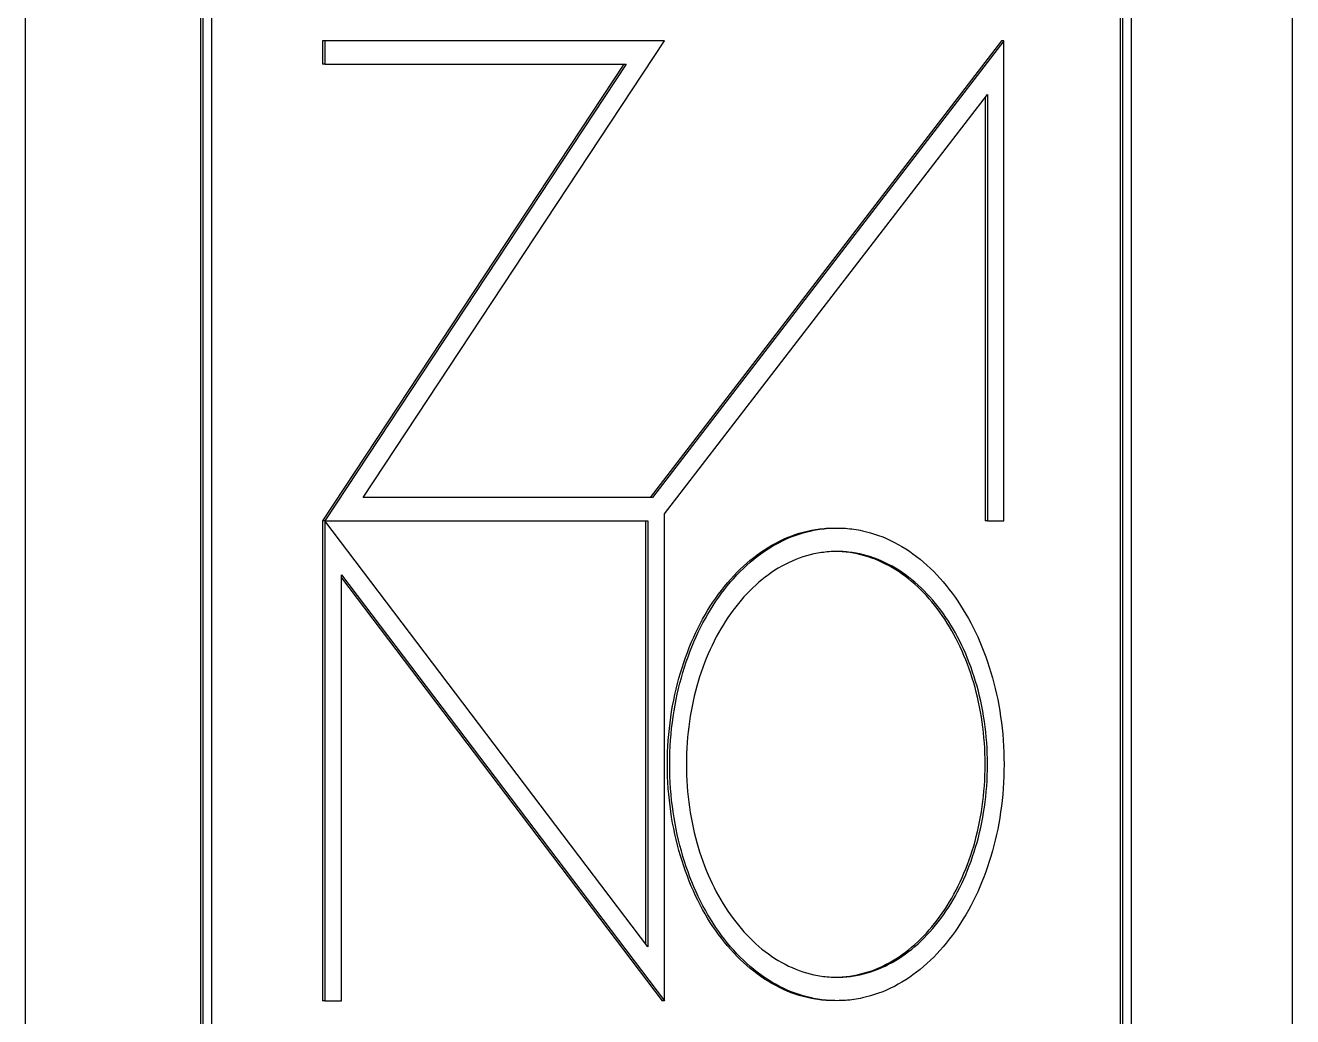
# Model space of a CAD drawing. Header units: millimetres. Extents: x -1421 to 3505, y -683 to 2759.
# Drawn here: x 2022.8 to 2055.63, y 2346.87 to 2372.55 of the extents above; entities that cross this region are included whole.
import ezdxf

# ---------------------------------------------------------------- set-up
doc = ezdxf.new("R2010")
doc.units = ezdxf.units.MM
doc.header["$MEASUREMENT"] = 0
doc.layers.add('Domyślny', color=7, linetype='Continuous', true_color=0x000000)
doc.layers.add('Utwórz2D linie widoczne', color=7, linetype='Continuous', true_color=0x000000)

msp = doc.modelspace()

# ---------------------------------------------------------------- linework, layer by layer
at = {"layer": 'Domyślny'}
msp.add_line((2022.798, 1428.6), (2022.798, 2390), dxfattribs=at)
at = {"layer": 'Utwórz2D linie widoczne'}
for p, q in [((2055.626, 2335.8), (2055.626, 2390)), ((2027.342, 2342.7), (2027.342, 2376.7)), ((2027.402, 2342.7), (2027.402, 2376.7)), ((2051.443, 2376.7), (2051.443, 2342.7)), ((2027.616, 2376.396), (2027.616, 2343.003)), ((2051.169, 2343.003), (2051.169, 2376.396)), ((2051.229, 2343.003), (2051.229, 2376.396)), ((2030.556, 2372.15), (2030.496, 2372.15)), ((2030.496, 2372.15), (2030.496, 2371.542)), ((2039.353, 2372.15), (2030.556, 2372.15)), ((2030.556, 2372.15), (2030.556, 2371.542)), ((2031.546, 2360.32), (2039.353, 2372.15)), ((2048.086, 2372.15), (2038.987, 2360.32)), ((2048.146, 2372.15), (2039.047, 2360.32)), ((2048.146, 2372.15), (2048.086, 2372.15)), ((2048.146, 2359.713), (2048.146, 2372.15)), ((2030.556, 2371.542), (2030.496, 2371.542)), ((2038.298, 2371.542), (2030.496, 2359.715)), ((2030.556, 2371.542), (2038.358, 2371.542)), ((2038.358, 2371.542), (2030.556, 2359.715)), ((2039.351, 2359.892), (2047.72, 2370.758)), ((2047.66, 2370.68), (2047.66, 2359.713)), ((2047.72, 2370.758), (2047.72, 2359.713)), ((2039.047, 2360.32), (2031.546, 2360.32)), ((2030.556, 2359.715), (2030.496, 2359.715)), ((2030.496, 2359.715), (2030.496, 2347.28)), ((2030.556, 2359.715), (2038.924, 2359.715)), ((2038.924, 2348.673), (2030.556, 2359.715)), ((2030.556, 2359.715), (2030.556, 2347.28)), ((2038.864, 2359.715), (2038.864, 2348.753)), ((2038.924, 2359.715), (2038.924, 2348.673)), ((2039.351, 2347.28), (2039.351, 2359.892)), ((2047.72, 2359.713), (2047.66, 2359.713)), ((2047.72, 2359.713), (2048.146, 2359.713)), ((2042.738, 2359.335), (2042.842, 2359.371)), ((2042.741, 2359.357), (2042.845, 2359.391)), ((2042.842, 2359.371), (2042.948, 2359.404)), ((2042.845, 2359.391), (2042.95, 2359.421)), ((2042.948, 2359.404), (2043.054, 2359.432)), ((2042.95, 2359.421), (2043.056, 2359.448)), ((2043.054, 2359.432), (2043.161, 2359.458)), ((2043.056, 2359.448), (2043.163, 2359.47)), ((2043.161, 2359.458), (2043.215, 2359.469)), ((2043.163, 2359.47), (2043.27, 2359.489)), ((2043.215, 2359.469), (2043.269, 2359.479)), ((2043.269, 2359.479), (2043.323, 2359.488)), ((2043.27, 2359.489), (2043.324, 2359.497)), ((2043.323, 2359.488), (2043.377, 2359.496)), ((2043.324, 2359.497), (2043.379, 2359.505)), ((2043.377, 2359.496), (2043.432, 2359.504)), ((2043.379, 2359.505), (2043.433, 2359.511)), ((2043.432, 2359.504), (2043.487, 2359.51)), ((2043.433, 2359.511), (2043.488, 2359.516)), ((2043.487, 2359.51), (2043.542, 2359.516)), ((2043.488, 2359.516), (2043.543, 2359.521)), ((2043.542, 2359.516), (2043.597, 2359.52)), ((2043.543, 2359.521), (2043.598, 2359.524)), ((2043.597, 2359.52), (2043.653, 2359.524)), ((2043.598, 2359.524), (2043.653, 2359.526)), ((2043.653, 2359.526), (2043.708, 2359.528)), ((2043.653, 2359.524), (2043.708, 2359.526)), ((2043.708, 2359.526), (2043.764, 2359.528)), ((2043.764, 2359.528), (2043.82, 2359.528)), ((2043.82, 2359.528), (2043.876, 2359.528)), ((2043.876, 2359.528), (2043.932, 2359.526)), ((2043.932, 2359.526), (2043.988, 2359.524)), ((2043.988, 2359.524), (2044.043, 2359.52)), ((2044.043, 2359.52), (2044.098, 2359.516)), ((2044.098, 2359.516), (2044.153, 2359.51)), ((2044.153, 2359.51), (2044.208, 2359.504)), ((2044.208, 2359.504), (2044.263, 2359.496)), ((2044.263, 2359.496), (2044.317, 2359.488)), ((2044.317, 2359.488), (2044.372, 2359.479)), ((2044.372, 2359.479), (2044.426, 2359.469)), ((2044.426, 2359.469), (2044.48, 2359.458)), ((2044.48, 2359.458), (2044.587, 2359.432)), ((2044.587, 2359.432), (2044.693, 2359.404)), ((2044.693, 2359.404), (2044.798, 2359.371)), ((2044.798, 2359.371), (2044.902, 2359.335)), ((2042.038, 2358.987), (2042.135, 2359.047)), ((2042.041, 2359.027), (2042.138, 2359.084)), ((2042.135, 2359.047), (2042.233, 2359.103)), ((2042.138, 2359.084), (2042.235, 2359.138)), ((2042.233, 2359.103), (2042.331, 2359.157)), ((2042.235, 2359.138), (2042.334, 2359.188)), ((2042.331, 2359.157), (2042.431, 2359.206)), ((2042.334, 2359.188), (2042.434, 2359.236)), ((2042.431, 2359.206), (2042.533, 2359.253)), ((2042.434, 2359.236), (2042.535, 2359.28)), ((2042.533, 2359.253), (2042.635, 2359.296)), ((2042.535, 2359.28), (2042.638, 2359.32)), ((2042.635, 2359.296), (2042.738, 2359.335)), ((2042.638, 2359.32), (2042.741, 2359.357)), ((2044.902, 2359.335), (2045.006, 2359.296)), ((2045.006, 2359.296), (2045.108, 2359.253)), ((2045.108, 2359.253), (2045.209, 2359.206)), ((2045.209, 2359.206), (2045.309, 2359.157)), ((2045.309, 2359.157), (2045.408, 2359.103)), ((2045.408, 2359.103), (2045.506, 2359.047)), ((2045.506, 2359.047), (2045.602, 2358.987)), ((2041.575, 2358.642), (2041.665, 2358.717)), ((2041.577, 2358.694), (2041.667, 2358.767)), ((2041.665, 2358.717), (2041.756, 2358.789)), ((2041.667, 2358.767), (2041.759, 2358.836)), ((2041.756, 2358.789), (2041.849, 2358.858)), ((2041.759, 2358.836), (2041.852, 2358.903)), ((2041.849, 2358.858), (2041.943, 2358.924)), ((2041.852, 2358.903), (2041.946, 2358.966)), ((2041.943, 2358.924), (2042.038, 2358.987)), ((2041.946, 2358.966), (2042.041, 2359.027)), ((2042.753, 2358.711), (2042.661, 2358.672)), ((2042.846, 2358.746), (2042.753, 2358.711)), ((2042.94, 2358.779), (2042.846, 2358.746)), ((2043.034, 2358.808), (2042.94, 2358.779)), ((2043.13, 2358.834), (2043.034, 2358.808)), ((2043.227, 2358.857), (2043.13, 2358.834)), ((2043.275, 2358.867), (2043.227, 2358.857)), ((2043.324, 2358.876), (2043.275, 2358.867)), ((2043.373, 2358.884), (2043.324, 2358.876)), ((2043.422, 2358.892), (2043.373, 2358.884)), ((2043.471, 2358.898), (2043.422, 2358.892)), ((2043.52, 2358.904), (2043.471, 2358.898)), ((2043.57, 2358.909), (2043.52, 2358.904)), ((2043.62, 2358.913), (2043.57, 2358.909)), ((2043.67, 2358.916), (2043.62, 2358.913)), ((2043.72, 2358.918), (2043.67, 2358.916)), ((2043.77, 2358.92), (2043.72, 2358.918)), ((2043.821, 2358.92), (2043.77, 2358.92)), ((2043.871, 2358.92), (2043.821, 2358.92)), ((2043.91, 2358.916), (2043.861, 2358.918)), ((2043.921, 2358.918), (2043.871, 2358.92)), ((2043.96, 2358.913), (2043.91, 2358.916)), ((2043.971, 2358.916), (2043.921, 2358.918)), ((2044.009, 2358.909), (2043.96, 2358.913)), ((2044.021, 2358.913), (2043.971, 2358.916)), ((2044.057, 2358.904), (2044.009, 2358.909)), ((2044.071, 2358.909), (2044.021, 2358.913)), ((2044.155, 2358.892), (2044.057, 2358.904)), ((2044.121, 2358.904), (2044.071, 2358.909)), ((2044.17, 2358.898), (2044.121, 2358.904)), ((2044.251, 2358.877), (2044.155, 2358.892)), ((2044.219, 2358.892), (2044.17, 2358.898)), ((2044.268, 2358.884), (2044.219, 2358.892)), ((2044.347, 2358.858), (2044.251, 2358.877)), ((2044.317, 2358.876), (2044.268, 2358.884)), ((2044.366, 2358.867), (2044.317, 2358.876)), ((2044.442, 2358.836), (2044.347, 2358.858)), ((2044.414, 2358.857), (2044.366, 2358.867)), ((2044.511, 2358.834), (2044.414, 2358.857)), ((2044.536, 2358.811), (2044.442, 2358.836)), ((2044.607, 2358.808), (2044.511, 2358.834)), ((2044.629, 2358.783), (2044.536, 2358.811)), ((2044.701, 2358.779), (2044.607, 2358.808)), ((2044.722, 2358.751), (2044.629, 2358.783)), ((2044.795, 2358.746), (2044.701, 2358.779)), ((2044.814, 2358.717), (2044.722, 2358.751)), ((2044.888, 2358.711), (2044.795, 2358.746)), ((2044.904, 2358.679), (2044.814, 2358.717)), ((2044.98, 2358.672), (2044.888, 2358.711)), ((2045.602, 2358.987), (2045.697, 2358.924)), ((2045.697, 2358.924), (2045.791, 2358.858)), ((2045.791, 2358.858), (2045.884, 2358.789)), ((2045.884, 2358.789), (2045.975, 2358.717)), ((2045.975, 2358.717), (2046.065, 2358.642)), ((2041.147, 2358.287), (2041.23, 2358.374)), ((2041.23, 2358.374), (2041.314, 2358.458)), ((2041.23, 2358.312), (2041.314, 2358.398)), ((2041.314, 2358.458), (2041.4, 2358.54)), ((2041.314, 2358.398), (2041.399, 2358.482)), ((2041.399, 2358.482), (2041.486, 2358.564)), ((2041.4, 2358.54), (2041.488, 2358.618)), ((2041.486, 2358.564), (2041.575, 2358.642)), ((2041.488, 2358.618), (2041.577, 2358.694)), ((2042.13, 2358.376), (2042.045, 2358.317)), ((2042.215, 2358.433), (2042.13, 2358.376)), ((2042.302, 2358.487), (2042.215, 2358.433)), ((2042.39, 2358.538), (2042.302, 2358.487)), ((2042.48, 2358.585), (2042.39, 2358.538)), ((2042.57, 2358.63), (2042.48, 2358.585)), ((2042.661, 2358.672), (2042.57, 2358.63)), ((2044.994, 2358.638), (2044.904, 2358.679)), ((2045.071, 2358.63), (2044.98, 2358.672)), ((2045.083, 2358.595), (2044.994, 2358.638)), ((2045.161, 2358.585), (2045.071, 2358.63)), ((2045.171, 2358.548), (2045.083, 2358.595)), ((2045.251, 2358.538), (2045.161, 2358.585)), ((2045.258, 2358.499), (2045.171, 2358.548)), ((2045.339, 2358.487), (2045.251, 2358.538)), ((2045.344, 2358.447), (2045.258, 2358.499)), ((2045.426, 2358.433), (2045.339, 2358.487)), ((2045.429, 2358.392), (2045.344, 2358.447)), ((2045.511, 2358.376), (2045.426, 2358.433)), ((2045.512, 2358.334), (2045.429, 2358.392)), ((2045.596, 2358.317), (2045.511, 2358.376)), ((2046.065, 2358.642), (2046.154, 2358.564)), ((2046.154, 2358.564), (2046.241, 2358.482)), ((2046.241, 2358.482), (2046.327, 2358.398)), ((2046.327, 2358.398), (2046.411, 2358.312)), ((2030.986, 2347.28), (2030.986, 2358.317)), ((2030.986, 2358.317), (2039.351, 2347.28)), ((2030.986, 2358.238), (2039.291, 2347.28)), ((2040.907, 2358.011), (2040.985, 2358.106)), ((2040.985, 2358.106), (2041.065, 2358.198)), ((2040.987, 2358.035), (2041.066, 2358.13)), ((2041.065, 2358.198), (2041.147, 2358.287)), ((2041.066, 2358.13), (2041.147, 2358.222)), ((2041.147, 2358.222), (2041.23, 2358.312)), ((2041.718, 2358.051), (2041.64, 2357.978)), ((2041.798, 2358.122), (2041.718, 2358.051)), ((2041.879, 2358.189), (2041.798, 2358.122)), ((2041.961, 2358.254), (2041.879, 2358.189)), ((2042.045, 2358.317), (2041.961, 2358.254)), ((2045.595, 2358.273), (2045.512, 2358.334)), ((2045.676, 2358.21), (2045.595, 2358.273)), ((2045.679, 2358.254), (2045.596, 2358.317)), ((2045.756, 2358.144), (2045.676, 2358.21)), ((2045.762, 2358.189), (2045.679, 2358.254)), ((2045.835, 2358.076), (2045.756, 2358.144)), ((2045.843, 2358.122), (2045.762, 2358.189)), ((2045.913, 2358.005), (2045.835, 2358.076)), ((2045.923, 2358.051), (2045.843, 2358.122)), ((2046.001, 2357.978), (2045.923, 2358.051)), ((2046.411, 2358.312), (2046.493, 2358.222)), ((2046.493, 2358.222), (2046.574, 2358.13)), ((2046.574, 2358.13), (2046.654, 2358.035)), ((2040.682, 2357.711), (2040.755, 2357.813)), ((2040.686, 2357.63), (2040.759, 2357.735)), ((2040.755, 2357.813), (2040.83, 2357.913)), ((2040.759, 2357.735), (2040.833, 2357.837)), ((2040.83, 2357.913), (2040.907, 2358.011)), ((2040.833, 2357.837), (2040.909, 2357.938)), ((2040.909, 2357.938), (2040.987, 2358.035)), ((2041.413, 2357.744), (2041.34, 2357.661)), ((2041.487, 2357.824), (2041.413, 2357.744)), ((2041.563, 2357.903), (2041.487, 2357.824)), ((2041.64, 2357.978), (2041.563, 2357.903)), ((2045.989, 2357.931), (2045.913, 2358.005)), ((2046.064, 2357.855), (2045.989, 2357.931)), ((2046.078, 2357.903), (2046.001, 2357.978)), ((2046.138, 2357.777), (2046.064, 2357.855)), ((2046.154, 2357.824), (2046.078, 2357.903)), ((2046.211, 2357.696), (2046.138, 2357.777)), ((2046.228, 2357.744), (2046.154, 2357.824)), ((2046.301, 2357.661), (2046.228, 2357.744)), ((2046.654, 2358.035), (2046.731, 2357.938)), ((2046.731, 2357.938), (2046.807, 2357.837)), ((2046.807, 2357.837), (2046.882, 2357.735)), ((2046.882, 2357.735), (2046.954, 2357.63)), ((2040.406, 2357.277), (2040.472, 2357.389)), ((2040.472, 2357.389), (2040.54, 2357.499)), ((2040.479, 2357.3), (2040.546, 2357.412)), ((2040.54, 2357.499), (2040.61, 2357.606)), ((2040.546, 2357.412), (2040.615, 2357.522)), ((2040.61, 2357.606), (2040.682, 2357.711)), ((2040.615, 2357.522), (2040.686, 2357.63)), ((2041.13, 2357.397), (2041.063, 2357.305)), ((2041.198, 2357.487), (2041.13, 2357.397)), ((2041.268, 2357.575), (2041.198, 2357.487)), ((2041.34, 2357.661), (2041.268, 2357.575)), ((2046.282, 2357.613), (2046.211, 2357.696)), ((2046.351, 2357.527), (2046.282, 2357.613)), ((2046.373, 2357.575), (2046.301, 2357.661)), ((2046.419, 2357.44), (2046.351, 2357.527)), ((2046.443, 2357.487), (2046.373, 2357.575)), ((2046.486, 2357.35), (2046.419, 2357.44)), ((2046.511, 2357.397), (2046.443, 2357.487)), ((2046.578, 2357.305), (2046.511, 2357.397)), ((2046.954, 2357.63), (2047.025, 2357.522)), ((2047.025, 2357.522), (2047.094, 2357.412)), ((2047.094, 2357.412), (2047.161, 2357.3)), ((2040.279, 2357.046), (2040.341, 2357.163)), ((2040.289, 2356.95), (2040.351, 2357.069)), ((2040.341, 2357.163), (2040.406, 2357.277)), ((2040.351, 2357.069), (2040.414, 2357.185)), ((2040.414, 2357.185), (2040.479, 2357.3)), ((2040.934, 2357.113), (2040.871, 2357.014)), ((2040.997, 2357.21), (2040.934, 2357.113)), ((2041.063, 2357.305), (2040.997, 2357.21)), ((2046.551, 2357.258), (2046.486, 2357.35)), ((2046.615, 2357.163), (2046.551, 2357.258)), ((2046.644, 2357.21), (2046.578, 2357.305)), ((2046.677, 2357.067), (2046.615, 2357.163)), ((2046.707, 2357.113), (2046.644, 2357.21)), ((2046.737, 2356.969), (2046.677, 2357.067)), ((2046.769, 2357.014), (2046.707, 2357.113)), ((2047.161, 2357.3), (2047.226, 2357.185)), ((2047.226, 2357.185), (2047.29, 2357.069)), ((2047.29, 2357.069), (2047.351, 2356.95)), ((2040.103, 2356.685), (2040.16, 2356.807)), ((2040.16, 2356.807), (2040.218, 2356.928)), ((2040.173, 2356.705), (2040.23, 2356.829)), ((2040.218, 2356.928), (2040.279, 2357.046)), ((2040.23, 2356.829), (2040.289, 2356.95)), ((2040.752, 2356.81), (2040.695, 2356.705)), ((2040.811, 2356.913), (2040.752, 2356.81)), ((2040.871, 2357.014), (2040.811, 2356.913)), ((2046.796, 2356.868), (2046.737, 2356.969)), ((2046.83, 2356.913), (2046.769, 2357.014)), ((2046.853, 2356.766), (2046.796, 2356.868)), ((2046.889, 2356.81), (2046.83, 2356.913)), ((2046.908, 2356.661), (2046.853, 2356.766)), ((2046.946, 2356.705), (2046.889, 2356.81)), ((2047.351, 2356.95), (2047.41, 2356.829)), ((2047.41, 2356.829), (2047.468, 2356.705)), ((2039.946, 2356.305), (2039.996, 2356.433)), ((2039.996, 2356.433), (2040.049, 2356.56)), ((2040.013, 2356.324), (2040.064, 2356.453)), ((2040.049, 2356.56), (2040.103, 2356.685)), ((2040.064, 2356.453), (2040.117, 2356.58)), ((2040.117, 2356.58), (2040.173, 2356.705)), ((2040.586, 2356.488), (2040.535, 2356.377)), ((2040.64, 2356.597), (2040.586, 2356.488)), ((2040.695, 2356.705), (2040.64, 2356.597)), ((2046.962, 2356.555), (2046.908, 2356.661)), ((2047.001, 2356.597), (2046.946, 2356.705)), ((2047.014, 2356.447), (2046.962, 2356.555)), ((2047.054, 2356.488), (2047.001, 2356.597)), ((2047.064, 2356.337), (2047.014, 2356.447)), ((2047.106, 2356.377), (2047.054, 2356.488)), ((2047.468, 2356.705), (2047.523, 2356.58)), ((2047.523, 2356.58), (2047.576, 2356.453)), ((2047.576, 2356.453), (2047.627, 2356.324)), ((2039.851, 2356.042), (2039.897, 2356.175)), ((2039.897, 2356.175), (2039.946, 2356.305)), ((2039.917, 2356.06), (2039.964, 2356.193)), ((2039.964, 2356.193), (2040.013, 2356.324)), ((2040.437, 2356.15), (2040.391, 2356.034)), ((2040.485, 2356.265), (2040.437, 2356.15)), ((2040.535, 2356.377), (2040.485, 2356.265)), ((2047.112, 2356.225), (2047.064, 2356.337)), ((2047.156, 2356.265), (2047.106, 2356.377)), ((2047.159, 2356.112), (2047.112, 2356.225)), ((2047.204, 2356.15), (2047.156, 2356.265)), ((2047.204, 2355.997), (2047.159, 2356.112)), ((2047.25, 2356.034), (2047.204, 2356.15)), ((2047.627, 2356.324), (2047.676, 2356.193)), ((2047.676, 2356.193), (2047.723, 2356.06)), ((2039.727, 2355.635), (2039.766, 2355.773)), ((2039.766, 2355.773), (2039.808, 2355.908)), ((2039.791, 2355.65), (2039.831, 2355.788)), ((2039.808, 2355.908), (2039.851, 2356.042)), ((2039.831, 2355.788), (2039.873, 2355.925)), ((2039.873, 2355.925), (2039.917, 2356.06)), ((2040.305, 2355.796), (2040.265, 2355.674)), ((2040.347, 2355.916), (2040.305, 2355.796)), ((2040.391, 2356.034), (2040.347, 2355.916)), ((2047.246, 2355.88), (2047.204, 2355.997)), ((2047.287, 2355.762), (2047.246, 2355.88)), ((2047.294, 2355.916), (2047.25, 2356.034)), ((2047.326, 2355.642), (2047.287, 2355.762)), ((2047.336, 2355.796), (2047.294, 2355.916)), ((2047.376, 2355.674), (2047.336, 2355.796)), ((2047.723, 2356.06), (2047.767, 2355.925)), ((2047.767, 2355.925), (2047.81, 2355.788)), ((2047.81, 2355.788), (2047.85, 2355.65)), ((2039.655, 2355.356), (2039.689, 2355.496)), ((2039.689, 2355.496), (2039.727, 2355.635)), ((2039.718, 2355.369), (2039.753, 2355.51)), ((2039.753, 2355.51), (2039.791, 2355.65)), ((2040.191, 2355.427), (2040.157, 2355.301)), ((2040.227, 2355.551), (2040.191, 2355.427)), ((2040.265, 2355.674), (2040.227, 2355.551)), ((2047.363, 2355.521), (2047.326, 2355.642)), ((2047.398, 2355.398), (2047.363, 2355.521)), ((2047.414, 2355.551), (2047.376, 2355.674)), ((2047.45, 2355.427), (2047.414, 2355.551)), ((2047.484, 2355.301), (2047.45, 2355.427)), ((2047.85, 2355.65), (2047.887, 2355.51)), ((2047.887, 2355.51), (2047.922, 2355.369)), ((2039.592, 2355.07), (2039.622, 2355.213)), ((2039.622, 2355.213), (2039.655, 2355.356)), ((2039.655, 2355.081), (2039.685, 2355.226)), ((2039.685, 2355.226), (2039.718, 2355.369)), ((2040.125, 2355.174), (2040.096, 2355.045)), ((2040.157, 2355.301), (2040.125, 2355.174)), ((2047.431, 2355.273), (2047.398, 2355.398)), ((2047.462, 2355.148), (2047.431, 2355.273)), ((2047.49, 2355.02), (2047.462, 2355.148)), ((2047.515, 2355.174), (2047.484, 2355.301)), ((2047.545, 2355.045), (2047.515, 2355.174)), ((2047.922, 2355.369), (2047.955, 2355.226)), ((2047.955, 2355.226), (2047.986, 2355.081)), ((2039.517, 2354.63), (2039.54, 2354.778)), ((2039.54, 2354.778), (2039.565, 2354.925)), ((2039.565, 2354.925), (2039.592, 2355.07)), ((2039.578, 2354.639), (2039.601, 2354.788)), ((2039.601, 2354.788), (2039.627, 2354.935)), ((2039.627, 2354.935), (2039.655, 2355.081)), ((2040.043, 2354.783), (2040.02, 2354.65)), ((2040.068, 2354.915), (2040.043, 2354.783)), ((2040.096, 2355.045), (2040.068, 2354.915)), ((2047.517, 2354.892), (2047.49, 2355.02)), ((2047.541, 2354.762), (2047.517, 2354.892)), ((2047.563, 2354.631), (2047.541, 2354.762)), ((2047.572, 2354.915), (2047.545, 2355.045)), ((2047.598, 2354.783), (2047.572, 2354.915)), ((2047.62, 2354.65), (2047.598, 2354.783)), ((2047.986, 2355.081), (2048.014, 2354.935)), ((2048.014, 2354.935), (2048.039, 2354.788)), ((2048.039, 2354.788), (2048.062, 2354.639)), ((2039.48, 2354.331), (2039.497, 2354.481)), ((2039.497, 2354.481), (2039.517, 2354.63)), ((2039.54, 2354.338), (2039.558, 2354.489)), ((2039.558, 2354.489), (2039.578, 2354.639)), ((2040, 2354.516), (2039.981, 2354.381)), ((2040.02, 2354.65), (2040, 2354.516)), ((2047.583, 2354.499), (2047.563, 2354.631)), ((2047.601, 2354.366), (2047.583, 2354.499)), ((2047.641, 2354.516), (2047.62, 2354.65)), ((2047.659, 2354.381), (2047.641, 2354.516)), ((2048.062, 2354.639), (2048.082, 2354.489)), ((2048.082, 2354.489), (2048.1, 2354.338)), ((2039.452, 2354.027), (2039.465, 2354.179)), ((2039.465, 2354.179), (2039.48, 2354.331)), ((2039.513, 2354.031), (2039.525, 2354.185)), ((2039.525, 2354.185), (2039.54, 2354.338)), ((2039.952, 2354.107), (2039.941, 2353.968)), ((2039.965, 2354.245), (2039.952, 2354.107)), ((2039.981, 2354.381), (2039.965, 2354.245)), ((2047.617, 2354.232), (2047.601, 2354.366)), ((2047.63, 2354.096), (2047.617, 2354.232)), ((2047.675, 2354.245), (2047.659, 2354.381)), ((2047.689, 2354.107), (2047.675, 2354.245)), ((2047.7, 2353.968), (2047.689, 2354.107)), ((2048.1, 2354.338), (2048.115, 2354.185)), ((2048.115, 2354.185), (2048.128, 2354.031)), ((2039.436, 2353.718), (2039.443, 2353.873)), ((2039.443, 2353.873), (2039.452, 2354.027)), ((2039.496, 2353.72), (2039.503, 2353.876)), ((2039.503, 2353.876), (2039.513, 2354.031)), ((2039.932, 2353.829), (2039.925, 2353.688)), ((2039.941, 2353.968), (2039.932, 2353.829)), ((2047.641, 2353.96), (2047.63, 2354.096)), ((2047.649, 2353.822), (2047.641, 2353.96)), ((2047.655, 2353.684), (2047.649, 2353.822)), ((2047.709, 2353.829), (2047.7, 2353.968)), ((2047.715, 2353.688), (2047.709, 2353.829)), ((2048.128, 2354.031), (2048.137, 2353.876)), ((2048.137, 2353.876), (2048.144, 2353.72)), ((2039.43, 2353.405), (2039.432, 2353.562)), ((2039.432, 2353.562), (2039.436, 2353.718)), ((2039.491, 2353.405), (2039.492, 2353.563)), ((2039.492, 2353.563), (2039.496, 2353.72)), ((2039.922, 2353.547), (2039.92, 2353.405)), ((2039.925, 2353.688), (2039.922, 2353.547)), ((2047.659, 2353.545), (2047.655, 2353.684)), ((2047.66, 2353.405), (2047.659, 2353.545)), ((2047.719, 2353.547), (2047.715, 2353.688)), ((2047.72, 2353.405), (2047.719, 2353.547)), ((2048.144, 2353.72), (2048.148, 2353.563)), ((2048.148, 2353.563), (2048.15, 2353.405)), ((2039.432, 2353.248), (2039.43, 2353.405)), ((2039.436, 2353.092), (2039.432, 2353.248)), ((2039.492, 2353.247), (2039.491, 2353.405)), ((2039.496, 2353.09), (2039.492, 2353.247)), ((2039.92, 2353.405), (2039.922, 2353.262)), ((2039.922, 2353.262), (2039.925, 2353.121)), ((2039.925, 2353.121), (2039.932, 2352.98)), ((2047.649, 2352.987), (2047.655, 2353.125)), ((2047.655, 2353.125), (2047.659, 2353.264)), ((2047.659, 2353.264), (2047.66, 2353.405)), ((2047.709, 2352.98), (2047.715, 2353.121)), ((2047.715, 2353.121), (2047.719, 2353.262)), ((2047.719, 2353.262), (2047.72, 2353.405)), ((2048.148, 2353.247), (2048.144, 2353.09)), ((2048.15, 2353.405), (2048.148, 2353.247)), ((2039.443, 2352.937), (2039.436, 2353.092)), ((2039.452, 2352.783), (2039.443, 2352.937)), ((2039.503, 2352.934), (2039.496, 2353.09)), ((2039.513, 2352.779), (2039.503, 2352.934)), ((2039.932, 2352.98), (2039.941, 2352.841)), ((2039.941, 2352.841), (2039.952, 2352.702)), ((2047.63, 2352.713), (2047.641, 2352.849)), ((2047.641, 2352.849), (2047.649, 2352.987)), ((2047.689, 2352.702), (2047.7, 2352.841)), ((2047.7, 2352.841), (2047.709, 2352.98)), ((2048.137, 2352.934), (2048.128, 2352.779)), ((2048.144, 2353.09), (2048.137, 2352.934)), ((2039.465, 2352.631), (2039.452, 2352.783)), ((2039.48, 2352.479), (2039.465, 2352.631)), ((2039.497, 2352.329), (2039.48, 2352.479)), ((2039.525, 2352.625), (2039.513, 2352.779)), ((2039.54, 2352.472), (2039.525, 2352.625)), ((2039.558, 2352.321), (2039.54, 2352.472)), ((2039.952, 2352.702), (2039.965, 2352.565)), ((2039.965, 2352.565), (2039.981, 2352.428)), ((2047.601, 2352.443), (2047.617, 2352.578)), ((2047.617, 2352.578), (2047.63, 2352.713)), ((2047.659, 2352.428), (2047.675, 2352.565)), ((2047.675, 2352.565), (2047.689, 2352.702)), ((2048.1, 2352.472), (2048.082, 2352.321)), ((2048.115, 2352.625), (2048.1, 2352.472)), ((2048.128, 2352.779), (2048.115, 2352.625)), ((2039.517, 2352.18), (2039.497, 2352.329)), ((2039.54, 2352.032), (2039.517, 2352.18)), ((2039.578, 2352.171), (2039.558, 2352.321)), ((2039.601, 2352.022), (2039.578, 2352.171)), ((2039.981, 2352.428), (2040, 2352.293)), ((2040, 2352.293), (2040.02, 2352.159)), ((2040.02, 2352.159), (2040.043, 2352.026)), ((2047.541, 2352.047), (2047.563, 2352.178)), ((2047.563, 2352.178), (2047.583, 2352.31)), ((2047.583, 2352.31), (2047.601, 2352.443)), ((2047.598, 2352.026), (2047.62, 2352.159)), ((2047.62, 2352.159), (2047.641, 2352.293)), ((2047.641, 2352.293), (2047.659, 2352.428)), ((2048.062, 2352.171), (2048.039, 2352.022)), ((2048.082, 2352.321), (2048.062, 2352.171)), ((2039.565, 2351.885), (2039.54, 2352.032)), ((2039.592, 2351.74), (2039.565, 2351.885)), ((2039.627, 2351.875), (2039.601, 2352.022)), ((2039.655, 2351.729), (2039.627, 2351.875)), ((2040.043, 2352.026), (2040.068, 2351.895)), ((2040.068, 2351.895), (2040.096, 2351.765)), ((2047.49, 2351.789), (2047.517, 2351.917)), ((2047.517, 2351.917), (2047.541, 2352.047)), ((2047.545, 2351.765), (2047.572, 2351.895)), ((2047.572, 2351.895), (2047.598, 2352.026)), ((2048.014, 2351.875), (2047.986, 2351.729)), ((2048.039, 2352.022), (2048.014, 2351.875)), ((2039.622, 2351.597), (2039.592, 2351.74)), ((2039.655, 2351.454), (2039.622, 2351.597)), ((2039.685, 2351.584), (2039.655, 2351.729)), ((2039.718, 2351.441), (2039.685, 2351.584)), ((2040.096, 2351.765), (2040.125, 2351.636)), ((2040.125, 2351.636), (2040.157, 2351.508)), ((2040.157, 2351.508), (2040.191, 2351.382)), ((2047.398, 2351.412), (2047.431, 2351.536)), ((2047.431, 2351.536), (2047.462, 2351.662)), ((2047.45, 2351.382), (2047.484, 2351.508)), ((2047.462, 2351.662), (2047.49, 2351.789)), ((2047.484, 2351.508), (2047.515, 2351.636)), ((2047.515, 2351.636), (2047.545, 2351.765)), ((2047.955, 2351.584), (2047.922, 2351.441)), ((2047.986, 2351.729), (2047.955, 2351.584)), ((2039.689, 2351.314), (2039.655, 2351.454)), ((2039.727, 2351.175), (2039.689, 2351.314)), ((2039.753, 2351.3), (2039.718, 2351.441)), ((2039.766, 2351.037), (2039.727, 2351.175)), ((2039.791, 2351.16), (2039.753, 2351.3)), ((2039.831, 2351.021), (2039.791, 2351.16)), ((2040.191, 2351.382), (2040.227, 2351.258)), ((2040.227, 2351.258), (2040.265, 2351.135)), ((2047.287, 2351.048), (2047.326, 2351.167)), ((2047.326, 2351.167), (2047.363, 2351.289)), ((2047.363, 2351.289), (2047.398, 2351.412)), ((2047.376, 2351.135), (2047.414, 2351.258)), ((2047.414, 2351.258), (2047.45, 2351.382)), ((2047.85, 2351.16), (2047.81, 2351.021)), ((2047.887, 2351.3), (2047.85, 2351.16)), ((2047.922, 2351.441), (2047.887, 2351.3)), ((2039.808, 2350.902), (2039.766, 2351.037)), ((2039.851, 2350.768), (2039.808, 2350.902)), ((2039.873, 2350.885), (2039.831, 2351.021)), ((2039.917, 2350.75), (2039.873, 2350.885)), ((2040.265, 2351.135), (2040.305, 2351.014)), ((2040.305, 2351.014), (2040.347, 2350.894)), ((2040.347, 2350.894), (2040.391, 2350.776)), ((2047.204, 2350.813), (2047.246, 2350.929)), ((2047.246, 2350.929), (2047.287, 2351.048)), ((2047.25, 2350.776), (2047.294, 2350.894)), ((2047.294, 2350.894), (2047.336, 2351.014)), ((2047.336, 2351.014), (2047.376, 2351.135)), ((2047.767, 2350.885), (2047.723, 2350.75)), ((2047.81, 2351.021), (2047.767, 2350.885)), ((2039.897, 2350.635), (2039.851, 2350.768)), ((2039.946, 2350.505), (2039.897, 2350.635)), ((2039.964, 2350.617), (2039.917, 2350.75)), ((2039.996, 2350.376), (2039.946, 2350.505)), ((2040.013, 2350.486), (2039.964, 2350.617)), ((2040.391, 2350.776), (2040.437, 2350.659)), ((2040.437, 2350.659), (2040.485, 2350.545)), ((2040.485, 2350.545), (2040.535, 2350.432)), ((2047.064, 2350.472), (2047.112, 2350.584)), ((2047.106, 2350.432), (2047.156, 2350.545)), ((2047.112, 2350.584), (2047.159, 2350.697)), ((2047.156, 2350.545), (2047.204, 2350.659)), ((2047.159, 2350.697), (2047.204, 2350.813)), ((2047.204, 2350.659), (2047.25, 2350.776)), ((2047.676, 2350.617), (2047.627, 2350.486)), ((2047.723, 2350.75), (2047.676, 2350.617)), ((2040.049, 2350.25), (2039.996, 2350.376)), ((2040.064, 2350.357), (2040.013, 2350.486)), ((2040.103, 2350.125), (2040.049, 2350.25)), ((2040.117, 2350.23), (2040.064, 2350.357)), ((2040.173, 2350.104), (2040.117, 2350.23)), ((2040.535, 2350.432), (2040.586, 2350.321)), ((2040.586, 2350.321), (2040.64, 2350.212)), ((2040.64, 2350.212), (2040.695, 2350.105)), ((2046.908, 2350.148), (2046.962, 2350.254)), ((2046.946, 2350.105), (2047.001, 2350.212)), ((2046.962, 2350.254), (2047.014, 2350.362)), ((2047.001, 2350.212), (2047.054, 2350.321)), ((2047.014, 2350.362), (2047.064, 2350.472)), ((2047.054, 2350.321), (2047.106, 2350.432)), ((2047.523, 2350.23), (2047.468, 2350.104)), ((2047.576, 2350.357), (2047.523, 2350.23)), ((2047.627, 2350.486), (2047.576, 2350.357)), ((2040.16, 2350.002), (2040.103, 2350.125)), ((2040.218, 2349.882), (2040.16, 2350.002)), ((2040.23, 2349.981), (2040.173, 2350.104)), ((2040.279, 2349.763), (2040.218, 2349.882)), ((2040.289, 2349.86), (2040.23, 2349.981)), ((2040.351, 2349.741), (2040.289, 2349.86)), ((2040.695, 2350.105), (2040.752, 2350)), ((2040.752, 2350), (2040.811, 2349.897)), ((2040.811, 2349.897), (2040.871, 2349.795)), ((2046.677, 2349.743), (2046.737, 2349.841)), ((2046.737, 2349.841), (2046.796, 2349.941)), ((2046.769, 2349.795), (2046.83, 2349.897)), ((2046.796, 2349.941), (2046.853, 2350.044)), ((2046.83, 2349.897), (2046.889, 2350)), ((2046.853, 2350.044), (2046.908, 2350.148)), ((2046.889, 2350), (2046.946, 2350.105)), ((2047.351, 2349.86), (2047.29, 2349.741)), ((2047.41, 2349.981), (2047.351, 2349.86)), ((2047.468, 2350.104), (2047.41, 2349.981)), ((2040.341, 2349.647), (2040.279, 2349.763)), ((2040.406, 2349.533), (2040.341, 2349.647)), ((2040.414, 2349.624), (2040.351, 2349.741)), ((2040.472, 2349.421), (2040.406, 2349.533)), ((2040.479, 2349.51), (2040.414, 2349.624)), ((2040.546, 2349.398), (2040.479, 2349.51)), ((2040.871, 2349.795), (2040.934, 2349.696)), ((2040.934, 2349.696), (2040.997, 2349.6)), ((2040.997, 2349.6), (2041.063, 2349.505)), ((2046.486, 2349.46), (2046.551, 2349.552)), ((2046.551, 2349.552), (2046.615, 2349.646)), ((2046.578, 2349.505), (2046.644, 2349.6)), ((2046.615, 2349.646), (2046.677, 2349.743)), ((2046.644, 2349.6), (2046.707, 2349.696)), ((2046.707, 2349.696), (2046.769, 2349.795)), ((2047.161, 2349.51), (2047.094, 2349.398)), ((2047.226, 2349.624), (2047.161, 2349.51)), ((2047.29, 2349.741), (2047.226, 2349.624)), ((2040.54, 2349.311), (2040.472, 2349.421)), ((2040.61, 2349.204), (2040.54, 2349.311)), ((2040.615, 2349.288), (2040.546, 2349.398)), ((2040.682, 2349.099), (2040.61, 2349.204)), ((2040.686, 2349.18), (2040.615, 2349.288)), ((2041.063, 2349.505), (2041.13, 2349.412)), ((2041.13, 2349.412), (2041.198, 2349.322)), ((2041.198, 2349.322), (2041.268, 2349.234)), ((2041.268, 2349.234), (2041.34, 2349.149)), ((2046.211, 2349.114), (2046.282, 2349.197)), ((2046.282, 2349.197), (2046.351, 2349.282)), ((2046.301, 2349.149), (2046.373, 2349.234)), ((2046.351, 2349.282), (2046.419, 2349.37)), ((2046.373, 2349.234), (2046.443, 2349.322)), ((2046.419, 2349.37), (2046.486, 2349.46)), ((2046.443, 2349.322), (2046.511, 2349.412)), ((2046.511, 2349.412), (2046.578, 2349.505)), ((2047.025, 2349.288), (2046.954, 2349.18)), ((2047.094, 2349.398), (2047.025, 2349.288)), ((2040.755, 2348.997), (2040.682, 2349.099)), ((2040.759, 2349.075), (2040.686, 2349.18)), ((2040.83, 2348.897), (2040.755, 2348.997)), ((2040.833, 2348.972), (2040.759, 2349.075)), ((2040.907, 2348.799), (2040.83, 2348.897)), ((2040.909, 2348.872), (2040.833, 2348.972)), ((2040.987, 2348.775), (2040.909, 2348.872)), ((2041.34, 2349.149), (2041.413, 2349.066)), ((2041.413, 2349.066), (2041.487, 2348.985)), ((2041.487, 2348.985), (2041.563, 2348.907)), ((2041.563, 2348.907), (2041.64, 2348.831)), ((2045.913, 2348.805), (2045.989, 2348.878)), ((2045.989, 2348.878), (2046.064, 2348.954)), ((2046.001, 2348.831), (2046.078, 2348.907)), ((2046.064, 2348.954), (2046.138, 2349.033)), ((2046.078, 2348.907), (2046.154, 2348.985)), ((2046.138, 2349.033), (2046.211, 2349.114)), ((2046.154, 2348.985), (2046.228, 2349.066)), ((2046.228, 2349.066), (2046.301, 2349.149)), ((2046.731, 2348.872), (2046.654, 2348.775)), ((2046.807, 2348.972), (2046.731, 2348.872)), ((2046.882, 2349.075), (2046.807, 2348.972)), ((2046.954, 2349.18), (2046.882, 2349.075)), ((2040.985, 2348.704), (2040.907, 2348.799)), ((2041.065, 2348.612), (2040.985, 2348.704)), ((2041.066, 2348.68), (2040.987, 2348.775)), ((2041.147, 2348.522), (2041.065, 2348.612)), ((2041.147, 2348.588), (2041.066, 2348.68)), ((2041.23, 2348.498), (2041.147, 2348.588)), ((2041.64, 2348.831), (2041.718, 2348.758)), ((2041.718, 2348.758), (2041.798, 2348.688)), ((2041.798, 2348.688), (2041.879, 2348.62)), ((2041.879, 2348.62), (2041.961, 2348.555)), ((2041.961, 2348.555), (2042.045, 2348.493)), ((2045.512, 2348.476), (2045.595, 2348.536)), ((2045.595, 2348.536), (2045.676, 2348.6)), ((2045.596, 2348.493), (2045.679, 2348.555)), ((2045.676, 2348.6), (2045.756, 2348.665)), ((2045.679, 2348.555), (2045.762, 2348.62)), ((2045.756, 2348.665), (2045.835, 2348.734)), ((2045.762, 2348.62), (2045.843, 2348.688)), ((2045.835, 2348.734), (2045.913, 2348.805)), ((2045.843, 2348.688), (2045.923, 2348.758)), ((2045.923, 2348.758), (2046.001, 2348.831)), ((2046.493, 2348.588), (2046.411, 2348.498)), ((2046.574, 2348.68), (2046.493, 2348.588)), ((2046.654, 2348.775), (2046.574, 2348.68)), ((2041.23, 2348.435), (2041.147, 2348.522)), ((2041.314, 2348.411), (2041.23, 2348.498)), ((2041.314, 2348.351), (2041.23, 2348.435)), ((2041.399, 2348.327), (2041.314, 2348.411)), ((2041.4, 2348.27), (2041.314, 2348.351)), ((2041.486, 2348.246), (2041.399, 2348.327)), ((2041.488, 2348.191), (2041.4, 2348.27)), ((2041.575, 2348.168), (2041.486, 2348.246)), ((2042.045, 2348.493), (2042.13, 2348.433)), ((2042.13, 2348.433), (2042.215, 2348.377)), ((2042.215, 2348.377), (2042.302, 2348.323)), ((2042.302, 2348.323), (2042.39, 2348.272)), ((2042.39, 2348.272), (2042.48, 2348.224)), ((2042.48, 2348.224), (2042.57, 2348.179)), ((2044.994, 2348.171), (2045.083, 2348.215)), ((2045.071, 2348.179), (2045.161, 2348.224)), ((2045.083, 2348.215), (2045.171, 2348.261)), ((2045.161, 2348.224), (2045.251, 2348.272)), ((2045.171, 2348.261), (2045.258, 2348.311)), ((2045.251, 2348.272), (2045.339, 2348.323)), ((2045.258, 2348.311), (2045.344, 2348.363)), ((2045.339, 2348.323), (2045.426, 2348.377)), ((2045.344, 2348.363), (2045.429, 2348.418)), ((2045.426, 2348.377), (2045.511, 2348.433)), ((2045.429, 2348.418), (2045.512, 2348.476)), ((2045.511, 2348.433), (2045.596, 2348.493)), ((2046.154, 2348.246), (2046.065, 2348.168)), ((2046.241, 2348.327), (2046.154, 2348.246)), ((2046.327, 2348.411), (2046.241, 2348.327)), ((2046.411, 2348.498), (2046.327, 2348.411)), ((2041.577, 2348.116), (2041.488, 2348.191)), ((2041.665, 2348.093), (2041.575, 2348.168)), ((2041.667, 2348.043), (2041.577, 2348.116)), ((2041.756, 2348.021), (2041.665, 2348.093)), ((2041.759, 2347.973), (2041.667, 2348.043)), ((2041.849, 2347.951), (2041.756, 2348.021)), ((2041.852, 2347.907), (2041.759, 2347.973)), ((2041.943, 2347.885), (2041.849, 2347.951)), ((2041.946, 2347.843), (2041.852, 2347.907)), ((2042.038, 2347.822), (2041.943, 2347.885)), ((2042.57, 2348.179), (2042.661, 2348.137)), ((2042.661, 2348.137), (2042.753, 2348.099)), ((2042.753, 2348.099), (2042.846, 2348.063)), ((2042.846, 2348.063), (2042.94, 2348.031)), ((2042.94, 2348.031), (2043.034, 2348.002)), ((2043.034, 2348.002), (2043.13, 2347.976)), ((2043.13, 2347.976), (2043.227, 2347.953)), ((2043.227, 2347.953), (2043.275, 2347.943)), ((2043.275, 2347.943), (2043.324, 2347.934)), ((2043.324, 2347.934), (2043.373, 2347.925)), ((2043.373, 2347.925), (2043.422, 2347.918)), ((2043.422, 2347.918), (2043.471, 2347.911)), ((2043.471, 2347.911), (2043.52, 2347.906)), ((2043.52, 2347.906), (2043.57, 2347.901)), ((2043.57, 2347.901), (2043.62, 2347.897)), ((2043.62, 2347.897), (2043.67, 2347.894)), ((2043.67, 2347.894), (2043.72, 2347.891)), ((2043.72, 2347.891), (2043.77, 2347.89)), ((2043.77, 2347.89), (2043.821, 2347.889)), ((2043.821, 2347.889), (2043.871, 2347.89)), ((2043.861, 2347.891), (2043.91, 2347.893)), ((2043.871, 2347.89), (2043.921, 2347.891)), ((2043.91, 2347.893), (2043.96, 2347.897)), ((2043.921, 2347.891), (2043.971, 2347.894)), ((2043.96, 2347.897), (2044.009, 2347.9)), ((2043.971, 2347.894), (2044.021, 2347.897)), ((2044.009, 2347.9), (2044.057, 2347.905)), ((2044.021, 2347.897), (2044.071, 2347.901)), ((2044.057, 2347.905), (2044.155, 2347.917)), ((2044.071, 2347.901), (2044.121, 2347.906)), ((2044.121, 2347.906), (2044.17, 2347.911)), ((2044.155, 2347.917), (2044.251, 2347.933)), ((2044.17, 2347.911), (2044.219, 2347.918)), ((2044.219, 2347.918), (2044.268, 2347.925)), ((2044.251, 2347.933), (2044.347, 2347.951)), ((2044.268, 2347.925), (2044.317, 2347.934)), ((2044.317, 2347.934), (2044.366, 2347.943)), ((2044.347, 2347.951), (2044.442, 2347.973)), ((2044.366, 2347.943), (2044.414, 2347.953)), ((2044.414, 2347.953), (2044.511, 2347.976)), ((2044.442, 2347.973), (2044.536, 2347.999)), ((2044.511, 2347.976), (2044.607, 2348.002)), ((2044.536, 2347.999), (2044.629, 2348.027)), ((2044.607, 2348.002), (2044.701, 2348.031)), ((2044.629, 2348.027), (2044.722, 2348.058)), ((2044.701, 2348.031), (2044.795, 2348.063)), ((2044.722, 2348.058), (2044.814, 2348.093)), ((2044.795, 2348.063), (2044.888, 2348.099)), ((2044.814, 2348.093), (2044.904, 2348.131)), ((2044.888, 2348.099), (2044.98, 2348.137)), ((2044.904, 2348.131), (2044.994, 2348.171)), ((2044.98, 2348.137), (2045.071, 2348.179)), ((2045.697, 2347.885), (2045.602, 2347.822)), ((2045.791, 2347.951), (2045.697, 2347.885)), ((2045.884, 2348.021), (2045.791, 2347.951)), ((2045.975, 2348.093), (2045.884, 2348.021)), ((2046.065, 2348.168), (2045.975, 2348.093)), ((2042.041, 2347.783), (2041.946, 2347.843)), ((2042.135, 2347.763), (2042.038, 2347.822)), ((2042.138, 2347.726), (2042.041, 2347.783)), ((2042.233, 2347.706), (2042.135, 2347.763)), ((2042.235, 2347.672), (2042.138, 2347.726)), ((2042.331, 2347.653), (2042.233, 2347.706)), ((2042.334, 2347.621), (2042.235, 2347.672)), ((2042.431, 2347.603), (2042.331, 2347.653)), ((2042.434, 2347.574), (2042.334, 2347.621)), ((2042.533, 2347.557), (2042.431, 2347.603)), ((2042.535, 2347.53), (2042.434, 2347.574)), ((2042.635, 2347.514), (2042.533, 2347.557)), ((2045.108, 2347.557), (2045.006, 2347.514)), ((2045.209, 2347.603), (2045.108, 2347.557)), ((2045.309, 2347.653), (2045.209, 2347.603)), ((2045.408, 2347.706), (2045.309, 2347.653)), ((2045.506, 2347.763), (2045.408, 2347.706)), ((2045.602, 2347.822), (2045.506, 2347.763)), ((2030.556, 2347.28), (2030.496, 2347.28)), ((2030.556, 2347.28), (2030.986, 2347.28)), ((2039.351, 2347.28), (2039.291, 2347.28)), ((2042.638, 2347.489), (2042.535, 2347.53)), ((2042.738, 2347.474), (2042.635, 2347.514)), ((2042.741, 2347.452), (2042.638, 2347.489)), ((2042.842, 2347.438), (2042.738, 2347.474)), ((2042.845, 2347.419), (2042.741, 2347.452)), ((2042.948, 2347.406), (2042.842, 2347.438)), ((2042.95, 2347.388), (2042.845, 2347.419)), ((2043.054, 2347.377), (2042.948, 2347.406)), ((2043.056, 2347.362), (2042.95, 2347.388)), ((2043.161, 2347.352), (2043.054, 2347.377)), ((2043.163, 2347.339), (2043.056, 2347.362)), ((2043.215, 2347.341), (2043.161, 2347.352)), ((2043.27, 2347.32), (2043.163, 2347.339)), ((2043.269, 2347.331), (2043.215, 2347.341)), ((2043.323, 2347.321), (2043.269, 2347.331)), ((2043.324, 2347.312), (2043.27, 2347.32)), ((2043.377, 2347.313), (2043.323, 2347.321)), ((2043.379, 2347.305), (2043.324, 2347.312)), ((2043.432, 2347.306), (2043.377, 2347.313)), ((2043.433, 2347.299), (2043.379, 2347.305)), ((2043.487, 2347.299), (2043.432, 2347.306)), ((2043.488, 2347.293), (2043.433, 2347.299)), ((2043.542, 2347.294), (2043.487, 2347.299)), ((2043.543, 2347.289), (2043.488, 2347.293)), ((2043.597, 2347.289), (2043.542, 2347.294)), ((2043.598, 2347.286), (2043.543, 2347.289)), ((2043.653, 2347.286), (2043.597, 2347.289)), ((2043.653, 2347.283), (2043.598, 2347.286)), ((2043.708, 2347.283), (2043.653, 2347.286)), ((2043.708, 2347.282), (2043.653, 2347.283)), ((2043.764, 2347.282), (2043.708, 2347.283)), ((2043.82, 2347.281), (2043.764, 2347.282)), ((2043.876, 2347.282), (2043.82, 2347.281)), ((2043.932, 2347.283), (2043.876, 2347.282)), ((2043.988, 2347.286), (2043.932, 2347.283)), ((2044.043, 2347.289), (2043.988, 2347.286)), ((2044.098, 2347.294), (2044.043, 2347.289)), ((2044.153, 2347.299), (2044.098, 2347.294)), ((2044.208, 2347.306), (2044.153, 2347.299)), ((2044.263, 2347.313), (2044.208, 2347.306)), ((2044.317, 2347.321), (2044.263, 2347.313)), ((2044.372, 2347.331), (2044.317, 2347.321)), ((2044.426, 2347.341), (2044.372, 2347.331)), ((2044.48, 2347.352), (2044.426, 2347.341)), ((2044.587, 2347.377), (2044.48, 2347.352)), ((2044.693, 2347.406), (2044.587, 2347.377)), ((2044.798, 2347.438), (2044.693, 2347.406)), ((2044.902, 2347.474), (2044.798, 2347.438)), ((2045.006, 2347.514), (2044.902, 2347.474))]:
    msp.add_line(p, q, dxfattribs=at)

doc.saveas('drawing.dxf')
